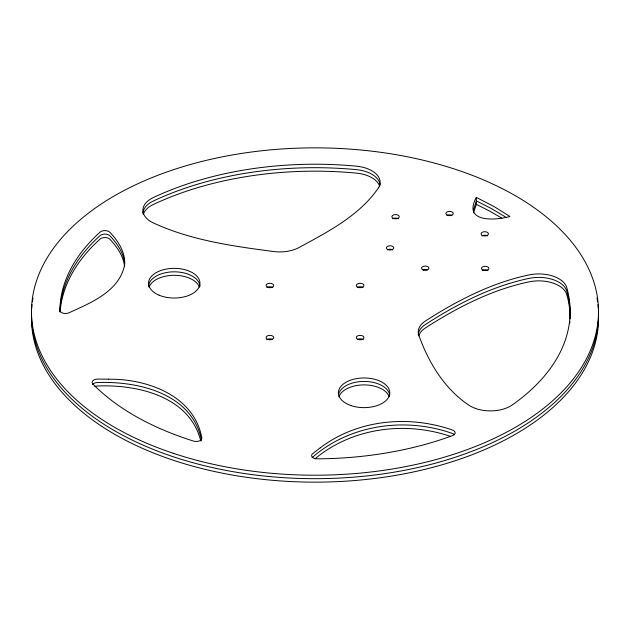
<?xml version="1.0" encoding="UTF-8"?>
<svg xmlns="http://www.w3.org/2000/svg" width="630" height="630" viewBox="0 0 630 630"><rect width="100%" height="100%" fill="white"/><g stroke="black" fill="none" stroke-linecap="round" stroke-linejoin="round"><path stroke-width="0.94" d="M124.59 265.931C125.937 252.976 118.456 241.258 109.872 232.273A5.67 3.276 0 0 0 100.131 232.084A255.15 147.31 0 0 0 59.858 310.188A5.67 3.276 0 0 0 62.905 313.118A5.67 3.276 0 0 0 68.82 312.882C90.61 302.888 119.346 291.438 124.559 265.088M473.319 210.373L476.351 200.883L492.03 208.916L506.37 217.57M473.492 212.893L476.351 204.356L476.351 197.411L494.298 206.719L509.914 216.468C495.156 220.689 462.388 222.673 476.351 197.411M314.937 458.86C352.146 427.731 405.169 420.911 450.481 436.377M476.351 204.356L489.723 211.121L501.866 218.169M201.561 440.323C192.111 393.514 138.592 381.032 97.658 382.536A5.67 3.276 0 0 0 92.516 384.552M200.812 441.094C189.811 396.483 137.631 384.308 97.658 386.009A5.67 3.276 0 0 0 94.87 386.466M124.622 263.308C123.527 252.583 117.038 243.408 109.872 235.746A5.67 3.276 0 0 0 100.131 235.557A255.15 147.31 0 0 0 59.905 311.889M124.464 265.884C123.236 255.496 116.794 246.684 109.872 239.219A5.67 3.276 0 0 0 100.131 239.03A255.15 147.31 0 0 0 60.11 311.826M598.429 314.709A283.5 163.674 0 0 1 315 482.147A283.5 163.674 0 0 1 31.571 314.709M570.15 318.678A255.15 147.31 0 0 0 566.772 294.58A28.35 16.364 0 0 0 529.365 281.799C491.904 289.595 457.341 307.345 425.408 327.954A28.35 16.364 0 0 0 418.722 335.829M143.317 214.389A28.35 16.364 0 0 1 153.279 204.53A255.15 147.31 0 0 1 356.383 173.116A28.35 16.364 0 0 1 379.606 186.133M149.082 287.099A25.704 14.844 0 0 1 174.242 275.294A25.704 14.844 0 0 1 199.403 287.099M338.916 396.695A25.704 14.844 0 0 1 364.077 384.898A25.704 14.844 0 0 1 389.238 396.695M454.561 434.771A5.67 3.276 0 0 0 452.277 433.424C405.57 416.958 350.603 424.281 312.653 457.136A5.67 3.276 0 0 0 312.086 457.703M570.063 318.796A255.15 147.31 0 0 0 566.772 291.107A28.35 16.364 0 0 0 529.365 278.326C491.904 286.122 457.341 303.873 425.408 324.481A28.35 16.364 0 0 0 418.257 334.932M569.906 321.489A255.15 147.31 0 0 1 569.748 323.277M380.111 185.102A28.35 16.364 0 0 0 356.383 169.643A255.15 147.31 0 0 0 153.279 201.064A28.35 16.364 0 0 0 142.9 213.546M148.538 286.666A25.704 14.844 0 0 1 174.242 271.821A25.704 14.844 0 0 1 199.946 286.666M338.515 394.734A25.704 14.844 0 0 1 364.077 381.426A25.704 14.844 0 0 1 389.647 394.734M392.718 218.815A3.685 2.126 0 0 1 398.38 218.815M387.442 249.85A3.685 2.126 0 0 1 392.655 249.85M423.14 269.916A3.685 2.126 0 0 1 427.321 269.916M482.328 270.546A3.685 2.126 0 0 1 487.99 270.546M481.918 235.943A3.685 2.126 0 0 1 487.573 235.943M446.961 215.491A3.685 2.126 0 0 1 451.923 215.365M357.399 339.475A3.827 2.213 0 0 1 363.258 339.791M357.163 287.54A3.827 2.213 0 0 1 363.045 287.54M266.955 287.54A3.827 2.213 0 0 1 272.837 287.54M266.742 339.791A3.827 2.213 0 0 1 272.601 339.475M598.421 311.244A283.5 163.674 0 0 1 315 478.674A283.5 163.674 0 0 1 31.579 311.244M31.728 308.416A283.5 163.674 0 0 1 32.067 304.66M32.421 301.841A283.5 163.674 0 0 1 33.02 298.092M596.98 298.092A283.5 163.674 0 0 1 597.579 301.841M597.933 304.66A283.5 163.674 0 0 1 598.272 308.416M378.52 187.764C359.305 215.869 327.687 231.903 298.573 247.787A28.35 16.364 0 0 1 274.018 251.583C232.887 246.165 190.772 240.369 152.806 222.681A28.35 16.364 0 0 1 153.279 197.592A255.15 147.31 0 0 1 356.383 166.17A28.35 16.364 0 0 1 378.52 187.764M320.26 447.835L312.653 453.663A5.67 3.276 0 0 0 312.244 457.073A5.67 3.276 0 0 0 317.323 458.829A255.15 147.31 0 0 0 452.6 435.582A5.67 3.276 0 0 0 452.277 429.951C408.634 414.871 357.596 419.454 320.26 447.835M432.377 316.567L425.408 321.009A28.35 16.364 0 0 0 418.824 335.184C428.479 362.51 444.433 388.765 468.885 405.169A28.35 16.364 0 0 0 512.347 404.901A255.15 147.31 0 0 0 566.772 287.634A28.35 16.364 0 0 0 529.365 274.853C494.629 282.059 462.333 297.935 432.377 316.567M108.683 379.197L97.658 379.063A5.67 3.276 0 0 0 92.815 383.946A255.15 147.31 0 0 0 193.489 441.063A5.67 3.276 0 0 0 199.403 440.874A5.67 3.276 0 0 0 201.813 437.755C193.906 395.388 146.979 378.74 108.683 379.197M173.25 453.277A283.5 163.674 0 0 0 598.5 311.527A283.5 163.674 0 0 0 173.25 169.777A283.5 163.674 0 0 0 173.25 453.277M159.162 295.21A25.704 14.844 0 0 0 199.812 284.728A25.704 14.844 0 0 0 163.761 269.64A25.704 14.844 0 0 0 159.162 295.21M351.225 405.649A25.704 14.844 0 0 0 389.781 392.797A25.704 14.844 0 0 0 351.225 379.945A25.704 14.844 0 0 0 351.225 405.649M393.711 218.547A3.685 2.126 0 0 0 399.239 216.704A3.685 2.126 0 0 0 393.711 214.861A3.685 2.126 0 0 0 393.711 218.547M387.891 249.606A3.685 2.126 0 0 0 393.718 248.11A3.685 2.126 0 0 0 388.545 245.944A3.685 2.126 0 0 0 387.891 249.606M423.069 269.923A3.685 2.126 0 0 0 428.896 268.419A3.685 2.126 0 0 0 423.73 266.254A3.685 2.126 0 0 0 423.069 269.923M482.997 270.16A3.685 2.126 0 0 0 488.825 268.656A3.685 2.126 0 0 0 483.659 266.49A3.685 2.126 0 0 0 482.997 270.16M482.58 235.557A3.685 2.126 0 0 0 488.415 234.061A3.685 2.126 0 0 0 483.241 231.895A3.685 2.126 0 0 0 482.58 235.557M447.402 215.247A3.685 2.126 0 0 0 453.23 213.743A3.685 2.126 0 0 0 448.064 211.585A3.685 2.126 0 0 0 447.402 215.247M358.194 339.483A3.827 2.213 0 0 0 363.935 337.57A3.827 2.213 0 0 0 358.194 335.656A3.827 2.213 0 0 0 358.194 339.483M358.194 287.398A3.827 2.213 0 0 0 363.935 285.484A3.827 2.213 0 0 0 358.194 283.571A3.827 2.213 0 0 0 358.194 287.398M267.648 287.28A3.827 2.213 0 0 0 273.704 285.713A3.827 2.213 0 0 0 268.333 283.468A3.827 2.213 0 0 0 267.648 287.28M267.978 339.483A3.827 2.213 0 0 0 273.719 337.57A3.827 2.213 0 0 0 267.978 335.656A3.827 2.213 0 0 0 267.978 339.483"/></g></svg>
